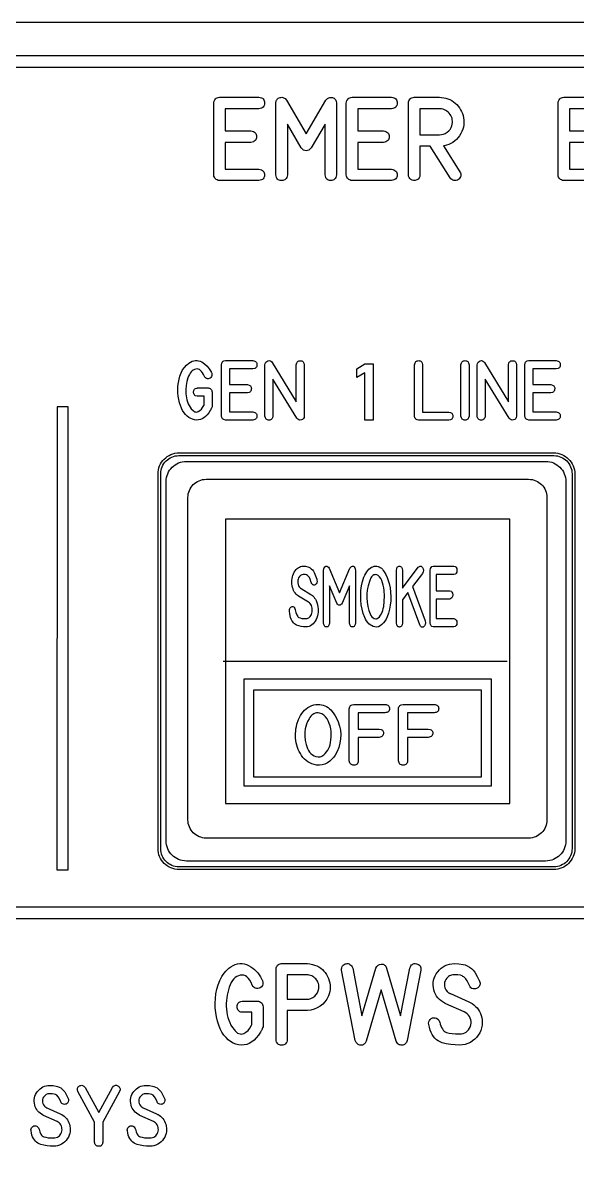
# Model space of a CAD drawing. Extents: x 214 to 359, y 82 to 686.
# Drawn here: x 250.9 to 282.1, y 324.1 to 387.8 of the extents above; entities that cross this region are included whole.
import ezdxf

# ---------------------------------------------------------------- set-up
doc = ezdxf.new("R2010")
doc.units = 0
for name, color, linetype in [('_BACKPANEL', 5, 'CONTINUOUS'), ('_ENGRAVING', 105, 'CONTINUOUS'), ('_LABELS', 30, 'CONTINUOUS'), ('_TOPLAYER', 1, 'CONTINUOUS')]:
    doc.layers.add(name, color=color, linetype=linetype)

msp = doc.modelspace()

# ---------------------------------------------------------------- linework, layer by layer
at = {"layer": '_BACKPANEL'}
for points in [[(214.375, 387.8), (214.375, 374.411), (214.375, 347.633), (214.375, 294.076), (214.375, 280.687), (214.375, 253.909), (359.375, 253.909), (359.375, 280.687), (359.375, 294.076), (359.375, 347.633), (359.375, 374.411), (359.375, 387.8)], [(259.678, 363.427), (280.773, 363.427), (280.878, 363.421), (280.981, 363.406), (281.079, 363.38), (281.174, 363.346), (281.264, 363.303), (281.348, 363.252), (281.427, 363.192), (281.5, 363.126), (281.566, 363.053), (281.625, 362.974), (281.677, 362.89), (281.72, 362.8), (281.754, 362.705), (281.78, 362.607), (281.795, 362.504), (281.8, 362.399), (281.8, 341.304), (281.795, 341.199), (281.78, 341.096), (281.754, 340.998), (281.72, 340.903), (281.677, 340.813), (281.625, 340.729), (281.566, 340.65), (281.5, 340.577), (281.427, 340.511), (281.348, 340.452), (281.264, 340.4), (281.174, 340.357), (281.079, 340.323), (280.981, 340.297), (280.878, 340.282), (280.773, 340.277), (259.678, 340.277), (259.572, 340.282), (259.47, 340.297), (259.371, 340.323), (259.277, 340.357), (259.187, 340.4), (259.102, 340.452), (259.023, 340.511), (258.951, 340.577), (258.884, 340.65), (258.825, 340.729), (258.774, 340.813), (258.731, 340.903), (258.696, 340.998), (258.671, 341.096), (258.656, 341.199), (258.65, 341.304), (258.65, 362.399), (258.656, 362.504), (258.671, 362.607), (258.696, 362.705), (258.731, 362.8), (258.774, 362.89), (258.825, 362.974), (258.884, 363.053), (258.951, 363.126), (259.023, 363.192), (259.102, 363.252), (259.187, 363.303), (259.277, 363.346), (259.371, 363.38), (259.47, 363.406), (259.572, 363.421)]]:
    msp.add_lwpolyline(points, close=True, dxfattribs=at)
at = {"layer": '_ENGRAVING'}
for points in [[(219.807, 385.288), (355.625, 385.288), (355.625, 385.924), (219.807, 385.924)], [(264.172, 382.957), (262.275, 382.957), (262.275, 381.706), (263.722, 381.706), (263.798, 381.69), (263.864, 381.667), (263.919, 381.637), (263.965, 381.6), (264, 381.556), (264.026, 381.504), (264.041, 381.445), (264.045, 381.379), (264.04, 381.313), (264.025, 381.255), (263.999, 381.203), (263.964, 381.159), (263.918, 381.123), (263.863, 381.093), (263.797, 381.071), (263.722, 381.056), (262.275, 381.056), (262.275, 379.552), (264.172, 379.552), (264.248, 379.536), (264.314, 379.514), (264.369, 379.484), (264.414, 379.447), (264.45, 379.403), (264.475, 379.352), (264.49, 379.294), (264.495, 379.229), (264.49, 379.164), (264.475, 379.106), (264.45, 379.055), (264.414, 379.012), (264.369, 378.975), (264.314, 378.946), (264.248, 378.924), (264.172, 378.909), (261.957, 378.909), (261.889, 378.922), (261.829, 378.943), (261.777, 378.972), (261.733, 379.008), (261.696, 379.053), (261.667, 379.105), (261.646, 379.166), (261.632, 379.234), (261.632, 383.276), (261.647, 383.347), (261.669, 383.409), (261.698, 383.462), (261.735, 383.507), (261.779, 383.542), (261.831, 383.569), (261.89, 383.587), (261.957, 383.596), (264.172, 383.596), (264.248, 383.585), (264.314, 383.566), (264.369, 383.539), (264.414, 383.503), (264.449, 383.459), (264.474, 383.406), (264.489, 383.344), (264.494, 383.274), (264.489, 383.205), (264.473, 383.143), (264.448, 383.091), (264.413, 383.047), (264.368, 383.012), (264.313, 382.985), (264.248, 382.967)], [(268.544, 379.229), (268.528, 379.154), (268.505, 379.089), (268.475, 379.034), (268.438, 378.989), (268.394, 378.954), (268.343, 378.929), (268.285, 378.915), (268.22, 378.91), (268.155, 378.915), (268.097, 378.93), (268.047, 378.955), (268.003, 378.99), (267.966, 379.035), (267.936, 379.09), (267.914, 379.155), (267.898, 379.229), (267.898, 382.088), (267.113, 380.744), (267.049, 380.678), (266.98, 380.629), (266.908, 380.599), (266.833, 380.586), (266.758, 380.594), (266.687, 380.622), (266.62, 380.673), (266.557, 380.744), (265.777, 382.081), (265.779, 379.229), (265.766, 379.155), (265.745, 379.09), (265.715, 379.035), (265.678, 378.991), (265.633, 378.956), (265.579, 378.932), (265.518, 378.917), (265.448, 378.912), (265.379, 378.917), (265.318, 378.932), (265.266, 378.957), (265.222, 378.992), (265.187, 379.037), (265.16, 379.091), (265.141, 379.155), (265.131, 379.229), (265.131, 383.271), (265.153, 383.389), (265.172, 383.439), (265.198, 383.481), (265.23, 383.517), (265.268, 383.547), (265.312, 383.569), (265.363, 383.586), (265.415, 383.595), (265.466, 383.596), (265.514, 383.589), (265.562, 383.575), (265.607, 383.553), (265.651, 383.523), (265.733, 383.44), (266.834, 381.548), (267.946, 383.44), (268.029, 383.523), (268.072, 383.553), (268.117, 383.575), (268.164, 383.589), (268.212, 383.595), (268.262, 383.594), (268.314, 383.584), (268.363, 383.568), (268.407, 383.545), (268.444, 383.516), (268.476, 383.48), (268.502, 383.437), (268.522, 383.388), (268.544, 383.271)], [(271.633, 382.957), (269.736, 382.957), (269.736, 381.706), (271.183, 381.706), (271.259, 381.69), (271.325, 381.667), (271.38, 381.637), (271.426, 381.6), (271.461, 381.556), (271.487, 381.504), (271.502, 381.445), (271.506, 381.379), (271.501, 381.313), (271.486, 381.255), (271.46, 381.203), (271.425, 381.159), (271.379, 381.123), (271.324, 381.093), (271.258, 381.071), (271.183, 381.056), (269.736, 381.056), (269.736, 379.552), (271.633, 379.552), (271.709, 379.536), (271.775, 379.514), (271.83, 379.484), (271.875, 379.447), (271.911, 379.403), (271.936, 379.352), (271.951, 379.294), (271.956, 379.229), (271.951, 379.164), (271.936, 379.106), (271.911, 379.055), (271.875, 379.012), (271.83, 378.975), (271.775, 378.946), (271.709, 378.924), (271.633, 378.909), (269.418, 378.909), (269.35, 378.922), (269.29, 378.943), (269.238, 378.972), (269.194, 379.008), (269.157, 379.053), (269.128, 379.105), (269.107, 379.166), (269.093, 379.234), (269.093, 383.276), (269.108, 383.347), (269.13, 383.409), (269.159, 383.462), (269.196, 383.507), (269.24, 383.542), (269.292, 383.569), (269.351, 383.587), (269.418, 383.596), (271.633, 383.596), (271.709, 383.585), (271.775, 383.566), (271.83, 383.539), (271.875, 383.503), (271.91, 383.459), (271.935, 383.406), (271.95, 383.344), (271.955, 383.274), (271.95, 383.205), (271.935, 383.143), (271.909, 383.091), (271.874, 383.047), (271.829, 383.012), (271.774, 382.985), (271.709, 382.967)], [(275.483, 379.405), (275.514, 379.342), (275.533, 379.281), (275.54, 379.223), (275.536, 379.167), (275.519, 379.114), (275.492, 379.064), (275.452, 379.016), (275.401, 378.971), (275.344, 378.938), (275.282, 378.918), (275.217, 378.912), (275.148, 378.918), (275.081, 378.936), (275.024, 378.966), (274.976, 379.007), (274.938, 379.06), (273.81, 380.843), (273.238, 380.843), (273.238, 379.231), (273.227, 379.139), (273.193, 379.06), (273.136, 378.995), (273.057, 378.944), (272.968, 378.913), (272.882, 378.908), (272.799, 378.93), (272.718, 378.977), (272.663, 379.028), (272.624, 379.088), (272.6, 379.156), (272.592, 379.231), (272.592, 383.276), (272.598, 383.339), (272.616, 383.399), (272.645, 383.453), (272.685, 383.502), (272.734, 383.543), (272.788, 383.572), (272.848, 383.59), (272.913, 383.596), (274.334, 383.596), (274.46, 383.591), (274.582, 383.576), (274.7, 383.55), (274.813, 383.514), (274.922, 383.469), (275.027, 383.412), (275.128, 383.346), (275.224, 383.27), (275.314, 383.186), (275.395, 383.096), (275.467, 383.001), (275.53, 382.9), (275.585, 382.794), (275.63, 382.682), (275.666, 382.565), (275.694, 382.442), (275.711, 382.309), (275.715, 382.178), (275.707, 382.049), (275.685, 381.922), (275.65, 381.797), (275.602, 381.675), (275.54, 381.555), (275.466, 381.437), (275.382, 381.325), (275.291, 381.226), (275.193, 381.137), (275.089, 381.06), (274.978, 380.995), (274.861, 380.941), (274.737, 380.899), (274.606, 380.868), (274.563, 380.861)], [(274.334, 381.486), (274.449, 381.495), (274.559, 381.521), (274.664, 381.566), (274.766, 381.628), (274.856, 381.704), (274.931, 381.791), (274.99, 381.889), (275.032, 381.998), (275.054, 382.086), (275.066, 382.17), (275.069, 382.253), (275.061, 382.334), (275.044, 382.413), (275.017, 382.489), (274.98, 382.564), (274.934, 382.636), (274.88, 382.703), (274.821, 382.762), (274.757, 382.814), (274.689, 382.857), (274.615, 382.892), (274.537, 382.92), (274.454, 382.939), (274.366, 382.951), (273.238, 382.951), (273.238, 381.486)], [(260.707, 366.774), (260.693, 366.776), (260.607, 366.799), (260.573, 366.819), (260.546, 366.845), (260.524, 366.876), (260.509, 366.913), (260.497, 367.003), (260.509, 367.093), (260.524, 367.13), (260.546, 367.161), (260.573, 367.187), (260.607, 367.207), (260.693, 367.23), (260.707, 367.233), (260.721, 367.233), (261.313, 367.233), (261.358, 367.229), (261.399, 367.216), (261.438, 367.195), (261.473, 367.165), (261.502, 367.13), (261.522, 367.091), (261.535, 367.048), (261.539, 367.003), (261.539, 366.174), (261.52, 366.132), (261.509, 366.105), (261.497, 366.081), (261.485, 366.056), (261.472, 366.032), (261.461, 366.007), (261.448, 365.983), (261.433, 365.958), (261.353, 365.832), (261.268, 365.723), (261.179, 365.631), (261.085, 365.557), (260.986, 365.499), (260.882, 365.459), (260.774, 365.437), (260.66, 365.431), (260.547, 365.442), (260.439, 365.469), (260.335, 365.512), (260.236, 365.57), (260.141, 365.645), (260.051, 365.735), (259.965, 365.841), (259.884, 365.963), (259.815, 366.094), (259.755, 366.241), (259.704, 366.404), (259.663, 366.582), (259.633, 366.769), (259.616, 366.958), (259.612, 367.149), (259.62, 367.342), (259.642, 367.534), (259.679, 367.721), (259.73, 367.903), (259.797, 368.081), (259.88, 368.247), (259.982, 368.395), (260.102, 368.525), (260.24, 368.637), (260.332, 368.694), (260.424, 368.737), (260.514, 368.765), (260.604, 368.78), (260.694, 368.78), (260.783, 368.767), (260.871, 368.739), (260.959, 368.697), (261.122, 368.59), (261.264, 368.462), (261.384, 368.315), (261.481, 368.149), (261.494, 368.122), (261.504, 368.1), (261.517, 368.075), (261.535, 368.001), (261.534, 367.934), (261.514, 367.874), (261.475, 367.822), (261.427, 367.782), (261.378, 367.758), (261.326, 367.748), (261.273, 367.752), (261.222, 367.769), (261.176, 367.797), (261.137, 367.835), (261.105, 367.884), (261.056, 367.994), (261.004, 368.087), (260.949, 368.164), (260.89, 368.224), (260.828, 368.268), (260.762, 368.294), (260.693, 368.304), (260.621, 368.297), (260.55, 368.276), (260.483, 368.244), (260.42, 368.2), (260.362, 368.144), (260.309, 368.076), (260.261, 367.997), (260.217, 367.906), (260.178, 367.804), (260.117, 367.591), (260.077, 367.37), (260.06, 367.141), (260.064, 366.904), (260.075, 366.785), (260.095, 366.671), (260.122, 366.56), (260.156, 366.453), (260.199, 366.35), (260.249, 366.251), (260.306, 366.156), (260.372, 366.065), (260.468, 365.961), (260.516, 365.925), (260.564, 365.899), (260.613, 365.885), (260.662, 365.881), (260.711, 365.887), (260.76, 365.904), (260.853, 365.959), (260.936, 366.033), (261.009, 366.127), (261.071, 366.239), (261.089, 366.275), (261.089, 366.774)], [(263.842, 368.317), (262.512, 368.317), (262.512, 367.423), (263.526, 367.423), (263.625, 367.395), (263.664, 367.374), (263.696, 367.347), (263.721, 367.316), (263.739, 367.279), (263.749, 367.237), (263.753, 367.19), (263.749, 367.143), (263.738, 367.101), (263.72, 367.064), (263.695, 367.033), (263.664, 367.006), (263.625, 366.985), (263.526, 366.959), (262.512, 366.959), (262.512, 365.885), (263.842, 365.885), (263.941, 365.857), (263.979, 365.836), (264.011, 365.81), (264.036, 365.779), (264.054, 365.742), (264.064, 365.701), (264.068, 365.654), (264.064, 365.608), (264.054, 365.566), (264.036, 365.53), (264.011, 365.499), (263.979, 365.473), (263.941, 365.452), (263.842, 365.425), (262.29, 365.425), (262.2, 365.45), (262.164, 365.47), (262.132, 365.496), (262.107, 365.528), (262.086, 365.566), (262.062, 365.657), (262.062, 368.544), (262.087, 368.639), (262.108, 368.678), (262.134, 368.709), (262.165, 368.735), (262.201, 368.754), (262.29, 368.773), (263.842, 368.773), (263.94, 368.752), (263.979, 368.732), (264.011, 368.707), (264.036, 368.675), (264.053, 368.637), (264.064, 368.593), (264.067, 368.543), (264.063, 368.494), (264.052, 368.45), (264.035, 368.412), (264.01, 368.381), (263.978, 368.356), (263.94, 368.337)], [(266.728, 365.651), (266.718, 365.573), (266.687, 365.511), (266.636, 365.464), (266.565, 365.433), (266.488, 365.421), (266.42, 365.434), (266.362, 365.47), (266.312, 365.53), (264.966, 367.732), (264.966, 365.651), (264.938, 365.551), (264.917, 365.512), (264.891, 365.479), (264.86, 365.454), (264.825, 365.436), (264.784, 365.426), (264.739, 365.422), (264.693, 365.426), (264.653, 365.436), (264.617, 365.454), (264.587, 365.479), (264.561, 365.512), (264.54, 365.551), (264.513, 365.651), (264.513, 368.538), (264.533, 368.615), (264.568, 368.679), (264.618, 368.727), (264.684, 368.762), (264.754, 368.776), (264.819, 368.763), (264.877, 368.725), (264.929, 368.66), (266.276, 366.455), (266.276, 368.538), (266.302, 368.64), (266.323, 368.68), (266.349, 368.712), (266.381, 368.738), (266.418, 368.755), (266.461, 368.766), (266.509, 368.769), (266.557, 368.765), (266.599, 368.754), (266.635, 368.735), (266.665, 368.71), (266.689, 368.677), (266.708, 368.638), (266.728, 368.538)], [(270.611, 365.43), (270.141, 365.43), (270.141, 368.087), (269.691, 367.832), (269.691, 368.32), (270.141, 368.599), (270.611, 368.599)], [(273.162, 365.424), (273.074, 365.443), (273.038, 365.462), (273.007, 365.487), (272.981, 365.519), (272.96, 365.556), (272.934, 365.651), (272.934, 368.541), (272.962, 368.644), (272.983, 368.684), (273.01, 368.716), (273.042, 368.742), (273.079, 368.759), (273.121, 368.77), (273.169, 368.772), (273.216, 368.768), (273.257, 368.756), (273.293, 368.738), (273.323, 368.712), (273.348, 368.68), (273.366, 368.641), (273.387, 368.541), (273.387, 365.88), (274.867, 365.881), (274.966, 365.857), (275.005, 365.836), (275.037, 365.81), (275.061, 365.778), (275.079, 365.74), (275.089, 365.696), (275.092, 365.647), (275.088, 365.598), (275.077, 365.555), (275.059, 365.518), (275.034, 365.487), (275.002, 365.462), (274.963, 365.443), (274.865, 365.424)], [(276.003, 365.651), (275.976, 365.55), (275.955, 365.511), (275.929, 365.478), (275.898, 365.453), (275.862, 365.435), (275.821, 365.425), (275.775, 365.421), (275.729, 365.425), (275.688, 365.436), (275.652, 365.454), (275.622, 365.479), (275.596, 365.511), (275.575, 365.551), (275.548, 365.651), (275.548, 368.541), (275.575, 368.642), (275.596, 368.682), (275.622, 368.714), (275.652, 368.739), (275.688, 368.757), (275.729, 368.768), (275.775, 368.772), (275.821, 368.769), (275.862, 368.758), (275.898, 368.74), (275.929, 368.715), (275.955, 368.682), (275.976, 368.642), (276.003, 368.541)], [(278.673, 365.651), (278.663, 365.573), (278.632, 365.511), (278.581, 365.464), (278.51, 365.433), (278.433, 365.421), (278.366, 365.434), (278.307, 365.47), (278.258, 365.53), (276.911, 367.732), (276.911, 365.651), (276.883, 365.551), (276.862, 365.512), (276.836, 365.479), (276.806, 365.454), (276.77, 365.436), (276.729, 365.426), (276.684, 365.422), (276.639, 365.426), (276.598, 365.436), (276.562, 365.454), (276.532, 365.479), (276.506, 365.512), (276.485, 365.551), (276.459, 365.651), (276.459, 368.538), (276.478, 368.615), (276.513, 368.679), (276.564, 368.727), (276.629, 368.762), (276.7, 368.776), (276.764, 368.763), (276.822, 368.725), (276.874, 368.66), (278.221, 366.455), (278.221, 368.538), (278.247, 368.64), (278.268, 368.68), (278.294, 368.712), (278.326, 368.738), (278.363, 368.755), (278.406, 368.766), (278.454, 368.769), (278.502, 368.765), (278.544, 368.754), (278.58, 368.735), (278.61, 368.71), (278.635, 368.677), (278.653, 368.638), (278.673, 368.538)], [(280.913, 368.317), (279.584, 368.317), (279.584, 367.423), (280.597, 367.423), (280.697, 367.395), (280.736, 367.374), (280.768, 367.347), (280.792, 367.316), (280.81, 367.279), (280.821, 367.237), (280.824, 367.19), (280.82, 367.143), (280.809, 367.101), (280.792, 367.064), (280.767, 367.033), (280.735, 367.006), (280.696, 366.985), (280.597, 366.959), (279.584, 366.959), (279.584, 365.885), (280.913, 365.885), (281.012, 365.857), (281.051, 365.836), (281.082, 365.81), (281.107, 365.779), (281.125, 365.742), (281.135, 365.701), (281.139, 365.654), (281.135, 365.608), (281.125, 365.566), (281.107, 365.53), (281.082, 365.499), (281.051, 365.473), (281.012, 365.452), (280.913, 365.425), (279.361, 365.425), (279.271, 365.45), (279.235, 365.47), (279.204, 365.496), (279.178, 365.528), (279.158, 365.566), (279.133, 365.657), (279.133, 368.544), (279.159, 368.639), (279.179, 368.678), (279.205, 368.709), (279.236, 368.735), (279.273, 368.754), (279.361, 368.773), (280.913, 368.773), (281.012, 368.752), (281.051, 368.732), (281.082, 368.707), (281.107, 368.675), (281.124, 368.637), (281.135, 368.593), (281.138, 368.543), (281.134, 368.494), (281.124, 368.45), (281.106, 368.412), (281.081, 368.381), (281.05, 368.356), (281.011, 368.337)], [(252.814, 366.164), (252.804, 340.102), (253.44, 340.101), (253.45, 366.164)], [(259.688, 363.58), (280.763, 363.58), (280.885, 363.574), (281.004, 363.556), (281.118, 363.526), (281.227, 363.487), (281.331, 363.437), (281.43, 363.377), (281.521, 363.309), (281.606, 363.232), (281.682, 363.147), (281.751, 363.056), (281.81, 362.958), (281.86, 362.854), (281.9, 362.744), (281.93, 362.63), (281.948, 362.511), (281.954, 362.389), (281.954, 341.314), (281.948, 341.192), (281.93, 341.073), (281.9, 340.959), (281.86, 340.85), (281.81, 340.745), (281.751, 340.647), (281.682, 340.556), (281.606, 340.471), (281.521, 340.394), (281.43, 340.326), (281.331, 340.267), (281.227, 340.217), (281.118, 340.177), (281.004, 340.147), (280.885, 340.129), (280.763, 340.123), (259.688, 340.123), (259.566, 340.129), (259.447, 340.147), (259.333, 340.177), (259.223, 340.217), (259.119, 340.267), (259.021, 340.326), (258.929, 340.394), (258.845, 340.471), (258.768, 340.556), (258.7, 340.647), (258.64, 340.745), (258.59, 340.85), (258.55, 340.959), (258.521, 341.073), (258.503, 341.192), (258.497, 341.314), (258.497, 362.389), (258.503, 362.511), (258.521, 362.63), (258.55, 362.744), (258.59, 362.854), (258.64, 362.958), (258.7, 363.056), (258.768, 363.147), (258.845, 363.232), (258.929, 363.309), (259.021, 363.377), (259.119, 363.437), (259.223, 363.487), (259.333, 363.526), (259.447, 363.556), (259.566, 363.574)], [(260.096, 363.102), (280.312, 363.102), (280.429, 363.096), (280.542, 363.078), (280.652, 363.05), (280.757, 363.012), (280.857, 362.964), (280.951, 362.907), (281.039, 362.841), (281.12, 362.768), (281.193, 362.687), (281.259, 362.599), (281.316, 362.505), (281.364, 362.405), (281.402, 362.3), (281.431, 362.19), (281.448, 362.077), (281.454, 361.96), (281.454, 341.744), (281.448, 341.626), (281.431, 341.513), (281.402, 341.403), (281.364, 341.298), (281.316, 341.198), (281.259, 341.104), (281.193, 341.016), (281.12, 340.935), (281.039, 340.862), (280.951, 340.796), (280.857, 340.739), (280.757, 340.691), (280.652, 340.653), (280.542, 340.625), (280.429, 340.607), (280.312, 340.602), (260.096, 340.602), (259.979, 340.607), (259.865, 340.625), (259.755, 340.653), (259.65, 340.691), (259.55, 340.739), (259.456, 340.796), (259.368, 340.862), (259.287, 340.935), (259.214, 341.016), (259.148, 341.104), (259.091, 341.198), (259.043, 341.298), (259.005, 341.403), (258.977, 341.513), (258.959, 341.626), (258.954, 341.744), (258.954, 361.96), (258.959, 362.077), (258.977, 362.19), (259.005, 362.3), (259.043, 362.405), (259.091, 362.505), (259.148, 362.599), (259.214, 362.687), (259.287, 362.768), (259.368, 362.841), (259.456, 362.907), (259.55, 362.964), (259.65, 363.012), (259.755, 363.05), (259.865, 363.078), (259.979, 363.096)], [(219.719, 337.366), (355.536, 337.366), (355.536, 338.002), (219.719, 338.002)], [(263.245, 332.088), (263.225, 332.09), (263.161, 332.103), (263.105, 332.123), (263.058, 332.15), (263.019, 332.185), (262.989, 332.228), (262.968, 332.278), (262.955, 332.337), (262.951, 332.402), (262.955, 332.468), (262.968, 332.526), (262.989, 332.576), (263.019, 332.619), (263.058, 332.654), (263.105, 332.682), (263.161, 332.702), (263.225, 332.714), (263.245, 332.718), (263.265, 332.718), (264.093, 332.718), (264.155, 332.713), (264.213, 332.695), (264.267, 332.666), (264.316, 332.625), (264.356, 332.577), (264.386, 332.523), (264.403, 332.465), (264.409, 332.402), (264.409, 331.265), (264.382, 331.207), (264.366, 331.171), (264.35, 331.137), (264.333, 331.104), (264.315, 331.07), (264.299, 331.036), (264.281, 331.003), (264.261, 330.969), (264.149, 330.796), (264.03, 330.646), (263.905, 330.52), (263.773, 330.418), (263.635, 330.34), (263.49, 330.285), (263.338, 330.253), (263.18, 330.246), (263.022, 330.261), (262.87, 330.298), (262.724, 330.356), (262.585, 330.437), (262.453, 330.539), (262.327, 330.663), (262.207, 330.808), (262.094, 330.976), (261.997, 331.156), (261.913, 331.357), (261.842, 331.58), (261.785, 331.825), (261.743, 332.081), (261.719, 332.341), (261.713, 332.603), (261.724, 332.868), (261.755, 333.131), (261.806, 333.387), (261.879, 333.638), (261.972, 333.881), (262.027, 333.998), (262.089, 334.109), (262.157, 334.214), (262.231, 334.313), (262.312, 334.405), (262.399, 334.491), (262.492, 334.571), (262.592, 334.645), (262.721, 334.723), (262.848, 334.781), (262.975, 334.82), (263.101, 334.84), (263.226, 334.841), (263.351, 334.822), (263.474, 334.784), (263.597, 334.727), (263.715, 334.656), (263.826, 334.579), (263.929, 334.495), (264.024, 334.405), (264.112, 334.307), (264.192, 334.203), (264.264, 334.092), (264.328, 333.974), (264.346, 333.938), (264.359, 333.907), (264.377, 333.873), (264.402, 333.772), (264.401, 333.68), (264.373, 333.598), (264.319, 333.526), (264.253, 333.472), (264.183, 333.438), (264.111, 333.424), (264.037, 333.431), (263.965, 333.454), (263.901, 333.492), (263.847, 333.544), (263.801, 333.611), (263.733, 333.762), (263.66, 333.89), (263.583, 333.996), (263.501, 334.078), (263.414, 334.138), (263.322, 334.174), (263.226, 334.188), (263.125, 334.178), (263.025, 334.15), (262.931, 334.105), (262.844, 334.044), (262.763, 333.968), (262.689, 333.875), (262.621, 333.766), (262.56, 333.642), (262.505, 333.501), (262.458, 333.356), (262.419, 333.209), (262.388, 333.058), (262.364, 332.905), (262.348, 332.75), (262.339, 332.591), (262.339, 332.43), (262.345, 332.267), (262.362, 332.104), (262.388, 331.947), (262.426, 331.795), (262.474, 331.648), (262.534, 331.507), (262.604, 331.371), (262.684, 331.24), (262.776, 331.115), (262.843, 331.036), (262.91, 330.972), (262.978, 330.923), (263.045, 330.888), (263.113, 330.868), (263.181, 330.863), (263.25, 330.872), (263.319, 330.895), (263.386, 330.929), (263.449, 330.97), (263.566, 331.072), (263.667, 331.2), (263.754, 331.355), (263.779, 331.404), (263.779, 332.088)], [(266.865, 334.831), (266.907, 334.831), (267.048, 334.815), (267.183, 334.788), (267.313, 334.75), (267.437, 334.701), (267.548, 334.642), (267.652, 334.575), (267.747, 334.498), (267.833, 334.413), (267.911, 334.32), (267.98, 334.217), (268.041, 334.106), (268.094, 333.986), (268.136, 333.862), (268.166, 333.738), (268.183, 333.616), (268.189, 333.494), (268.182, 333.373), (268.163, 333.253), (268.132, 333.133), (268.089, 333.014), (268, 332.837), (267.892, 332.681), (267.765, 332.544), (267.618, 332.428), (267.457, 332.334), (267.285, 332.263), (267.101, 332.215), (266.907, 332.191), (266.865, 332.189), (265.775, 332.189), (265.775, 330.554), (265.761, 330.48), (265.74, 330.416), (265.711, 330.361), (265.675, 330.317), (265.631, 330.282), (265.58, 330.258), (265.522, 330.243), (265.456, 330.238), (265.39, 330.243), (265.332, 330.258), (265.281, 330.282), (265.238, 330.317), (265.202, 330.361), (265.174, 330.416), (265.153, 330.48), (265.14, 330.554), (265.14, 334.517), (265.152, 334.583), (265.171, 334.641), (265.197, 334.692), (265.231, 334.735), (265.271, 334.77), (265.319, 334.798), (265.374, 334.818), (265.436, 334.831), (265.456, 334.831)], [(271.364, 334.575), (272.149, 331.893), (272.673, 334.575), (272.7, 334.646), (272.732, 334.704), (272.769, 334.752), (272.813, 334.788), (272.862, 334.814), (272.916, 334.828), (272.976, 334.831), (273.042, 334.822), (273.106, 334.804), (273.161, 334.778), (273.207, 334.744), (273.243, 334.703), (273.27, 334.653), (273.287, 334.595), (273.296, 334.53), (273.295, 334.457), (272.519, 330.496), (272.473, 330.386), (272.444, 330.343), (272.41, 330.307), (272.371, 330.278), (272.327, 330.257), (272.279, 330.244), (272.226, 330.238), (272.173, 330.24), (272.123, 330.249), (272.077, 330.266), (272.036, 330.29), (271.998, 330.322), (271.963, 330.362), (271.906, 330.464), (271.059, 333.358), (270.218, 330.464), (270.159, 330.359), (270.125, 330.319), (270.087, 330.287), (270.046, 330.262), (270.001, 330.246), (269.953, 330.238), (269.901, 330.238), (269.85, 330.245), (269.803, 330.26), (269.759, 330.282), (269.72, 330.31), (269.684, 330.346), (269.652, 330.389), (269.601, 330.496), (268.825, 334.457), (268.829, 334.532), (268.841, 334.6), (268.861, 334.659), (268.889, 334.709), (268.925, 334.751), (268.969, 334.784), (269.021, 334.809), (269.08, 334.826), (269.142, 334.832), (269.2, 334.828), (269.253, 334.813), (269.301, 334.787), (269.346, 334.75), (269.386, 334.703), (269.421, 334.645), (269.453, 334.575), (269.971, 331.889), (270.756, 334.575), (270.811, 334.673), (270.881, 334.744), (270.921, 334.769), (270.965, 334.787), (271.064, 334.804), (271.115, 334.802), (271.162, 334.792), (271.206, 334.775), (271.245, 334.75), (271.28, 334.718), (271.312, 334.678)], [(275.986, 332.683), (276.022, 332.667), (276.062, 332.647), (276.098, 332.626), (276.133, 332.605), (276.17, 332.584), (276.275, 332.507), (276.371, 332.424), (276.455, 332.334), (276.529, 332.236), (276.593, 332.132), (276.645, 332.02), (276.688, 331.902), (276.719, 331.776), (276.735, 331.675), (276.744, 331.572), (276.744, 331.467), (276.737, 331.362), (276.71, 331.212), (276.666, 331.068), (276.603, 330.93), (276.523, 330.798), (276.428, 330.675), (276.322, 330.568), (276.204, 330.475), (276.076, 330.397), (275.93, 330.33), (275.781, 330.283), (275.63, 330.254), (275.477, 330.245), (275.22, 330.253), (274.968, 330.278), (274.723, 330.32), (274.483, 330.378), (274.369, 330.418), (274.264, 330.473), (274.166, 330.541), (274.078, 330.623), (273.998, 330.72), (273.926, 330.83), (273.863, 330.954), (273.808, 331.092), (273.768, 331.245), (273.736, 331.402), (273.729, 331.48), (273.739, 331.554), (273.769, 331.623), (273.816, 331.687), (273.876, 331.739), (273.943, 331.772), (274.017, 331.786), (274.097, 331.781), (274.179, 331.754), (274.248, 331.708), (274.303, 331.644), (274.344, 331.561), (274.351, 331.541), (274.38, 331.425), (274.415, 331.322), (274.454, 331.231), (274.499, 331.152), (274.548, 331.086), (274.603, 331.032), (274.662, 330.99), (274.727, 330.96), (274.874, 330.919), (275.047, 330.892), (275.247, 330.877), (275.472, 330.875), (275.578, 330.881), (275.675, 330.901), (275.763, 330.933), (275.843, 330.978), (275.914, 331.036), (275.976, 331.107), (276.03, 331.191), (276.076, 331.288), (276.104, 331.38), (276.117, 331.475), (276.115, 331.572), (276.098, 331.67), (276.067, 331.765), (276.025, 331.852), (275.97, 331.93), (275.903, 332.001), (275.828, 332.055), (275.732, 332.106), (274.694, 332.561), (274.66, 332.579), (274.539, 332.65), (274.43, 332.728), (274.333, 332.813), (274.248, 332.905), (274.175, 333.004), (274.114, 333.111), (274.065, 333.224), (274.028, 333.344), (273.998, 333.486), (273.985, 333.624), (273.987, 333.758), (274.005, 333.889), (274.039, 334.016), (274.09, 334.139), (274.156, 334.259), (274.238, 334.375), (274.331, 334.482), (274.432, 334.574), (274.539, 334.653), (274.654, 334.717), (274.776, 334.767), (274.904, 334.803), (275.04, 334.824), (275.183, 334.831), (275.43, 334.824), (275.663, 334.781), (275.776, 334.752), (275.889, 334.708), (276.022, 334.635), (276.139, 334.551), (276.239, 334.454), (276.322, 334.344), (276.465, 334.104), (276.594, 333.844), (276.614, 333.786), (276.622, 333.732), (276.621, 333.681), (276.61, 333.633), (276.591, 333.586), (276.564, 333.537), (276.535, 333.501), (276.488, 333.461), (276.429, 333.427), (276.366, 333.407), (276.301, 333.402), (276.233, 333.411), (276.167, 333.434), (276.11, 333.472), (276.061, 333.524), (276.019, 333.591), (275.895, 333.857), (275.859, 333.922), (275.816, 333.981), (275.766, 334.034), (275.71, 334.082), (275.661, 334.113), (275.615, 334.135), (275.513, 334.172), (275.367, 334.196), (275.161, 334.203), (275.088, 334.198), (275.019, 334.185), (274.955, 334.164), (274.895, 334.136), (274.84, 334.099), (274.789, 334.055), (274.743, 334.003), (274.701, 333.943), (274.655, 333.859), (274.627, 333.77), (274.615, 333.676), (274.62, 333.577), (274.646, 333.46), (274.694, 333.357), (274.763, 333.267), (274.853, 333.192), (274.873, 333.177), (274.898, 333.163), (274.923, 333.151), (274.95, 333.14)], [(266.865, 334.199), (265.775, 334.199), (265.775, 332.824), (266.865, 332.824), (266.989, 332.835), (267.105, 332.866), (267.215, 332.92), (267.317, 332.994), (267.404, 333.085), (267.472, 333.186), (267.519, 333.298), (267.546, 333.42), (267.553, 333.497), (267.551, 333.57), (267.542, 333.642), (267.525, 333.711), (267.5, 333.778), (267.468, 333.842), (267.428, 333.905), (267.38, 333.964), (267.327, 334.019), (267.271, 334.067), (267.211, 334.107), (267.148, 334.14), (267.082, 334.166), (267.013, 334.184), (266.94, 334.195)], [(252.998, 326.369), (253.025, 326.357), (253.054, 326.342), (253.081, 326.327), (253.106, 326.311), (253.133, 326.295), (253.211, 326.238), (253.28, 326.176), (253.342, 326.108), (253.397, 326.036), (253.443, 325.958), (253.482, 325.874), (253.513, 325.786), (253.536, 325.692), (253.554, 325.539), (253.549, 325.382), (253.529, 325.27), (253.497, 325.163), (253.451, 325.059), (253.392, 324.961), (253.323, 324.869), (253.245, 324.789), (253.159, 324.72), (253.064, 324.661), (252.957, 324.612), (252.848, 324.576), (252.738, 324.555), (252.625, 324.547), (252.437, 324.554), (252.253, 324.572), (252.073, 324.604), (251.897, 324.647), (251.813, 324.677), (251.736, 324.718), (251.665, 324.769), (251.6, 324.83), (251.541, 324.902), (251.489, 324.985), (251.442, 325.078), (251.402, 325.181), (251.373, 325.295), (251.35, 325.412), (251.344, 325.471), (251.352, 325.526), (251.373, 325.577), (251.408, 325.625), (251.452, 325.664), (251.501, 325.689), (251.555, 325.699), (251.614, 325.695), (251.674, 325.675), (251.724, 325.641), (251.765, 325.593), (251.795, 325.531), (251.8, 325.516), (251.847, 325.353), (251.908, 325.226), (251.945, 325.176), (251.985, 325.136), (252.028, 325.104), (252.075, 325.082), (252.183, 325.052), (252.31, 325.031), (252.456, 325.02), (252.622, 325.018), (252.699, 325.023), (252.77, 325.038), (252.835, 325.062), (252.894, 325.095), (252.946, 325.139), (252.991, 325.192), (253.031, 325.254), (253.064, 325.327), (253.085, 325.396), (253.095, 325.467), (253.093, 325.539), (253.081, 325.612), (253.058, 325.683), (253.027, 325.748), (252.987, 325.807), (252.938, 325.86), (252.882, 325.9), (252.813, 325.938), (252.052, 326.279), (252.027, 326.292), (251.938, 326.345), (251.858, 326.403), (251.787, 326.467), (251.724, 326.535), (251.671, 326.609), (251.626, 326.689), (251.59, 326.773), (251.563, 326.863), (251.542, 326.969), (251.532, 327.072), (251.533, 327.173), (251.547, 327.27), (251.572, 327.365), (251.609, 327.457), (251.657, 327.547), (251.717, 327.633), (251.786, 327.713), (251.859, 327.783), (251.938, 327.841), (252.022, 327.889), (252.111, 327.926), (252.206, 327.953), (252.305, 327.969), (252.41, 327.974), (252.591, 327.969), (252.762, 327.937), (252.844, 327.915), (252.928, 327.882), (253.025, 327.828), (253.111, 327.765), (253.184, 327.692), (253.245, 327.611), (253.35, 327.431), (253.444, 327.237), (253.459, 327.194), (253.464, 327.115), (253.442, 327.044), (253.401, 326.981), (253.367, 326.951), (253.323, 326.925), (253.277, 326.91), (253.229, 326.907), (253.179, 326.914), (253.131, 326.931), (253.089, 326.959), (253.053, 326.998), (253.023, 327.048), (252.932, 327.246), (252.874, 327.339), (252.796, 327.415), (252.726, 327.454), (252.652, 327.482), (252.545, 327.5), (252.393, 327.505), (252.29, 327.492), (252.199, 327.455), (252.121, 327.395), (252.056, 327.311), (252.023, 327.248), (252.002, 327.181), (251.994, 327.111), (251.997, 327.038), (252.017, 326.95), (252.052, 326.873), (252.102, 326.806), (252.168, 326.749), (252.183, 326.739), (252.201, 326.728), (252.219, 326.719), (252.239, 326.711)], [(255.931, 327.852), (255.998, 327.932), (256.035, 327.957), (256.072, 327.974), (256.112, 327.981), (256.153, 327.978), (256.196, 327.967), (256.241, 327.946), (256.282, 327.919), (256.315, 327.888), (256.339, 327.853), (256.355, 327.815), (256.362, 327.773), (256.361, 327.728), (256.334, 327.626), (255.388, 325.905), (255.388, 324.784), (255.382, 324.728), (255.369, 324.68), (255.349, 324.639), (255.324, 324.605), (255.292, 324.579), (255.254, 324.561), (255.21, 324.55), (255.159, 324.546), (255.109, 324.55), (255.064, 324.561), (255.026, 324.579), (254.995, 324.605), (254.969, 324.639), (254.95, 324.68), (254.937, 324.728), (254.93, 324.784), (254.93, 325.905), (253.986, 327.626), (253.959, 327.727), (253.958, 327.772), (253.965, 327.813), (253.98, 327.851), (254.004, 327.886), (254.035, 327.916), (254.075, 327.943), (254.118, 327.964), (254.161, 327.976), (254.202, 327.978), (254.241, 327.971), (254.28, 327.955), (254.318, 327.93), (254.389, 327.852), (255.16, 326.448)], [(258.42, 326.369), (258.446, 326.357), (258.475, 326.342), (258.502, 326.327), (258.527, 326.311), (258.554, 326.295), (258.632, 326.238), (258.702, 326.176), (258.764, 326.108), (258.818, 326.036), (258.864, 325.958), (258.903, 325.874), (258.934, 325.786), (258.957, 325.692), (258.975, 325.539), (258.97, 325.382), (258.951, 325.27), (258.918, 325.163), (258.872, 325.059), (258.813, 324.961), (258.744, 324.869), (258.666, 324.789), (258.58, 324.72), (258.485, 324.661), (258.378, 324.612), (258.27, 324.576), (258.159, 324.555), (258.046, 324.547), (257.858, 324.554), (257.674, 324.572), (257.494, 324.604), (257.318, 324.647), (257.235, 324.677), (257.157, 324.718), (257.086, 324.769), (257.021, 324.83), (256.962, 324.902), (256.91, 324.985), (256.864, 325.078), (256.823, 325.181), (256.794, 325.295), (256.771, 325.412), (256.765, 325.471), (256.773, 325.526), (256.794, 325.577), (256.829, 325.625), (256.873, 325.664), (256.922, 325.689), (256.976, 325.699), (257.035, 325.695), (257.095, 325.675), (257.146, 325.641), (257.186, 325.593), (257.216, 325.531), (257.221, 325.516), (257.268, 325.353), (257.33, 325.226), (257.366, 325.176), (257.406, 325.136), (257.449, 325.104), (257.497, 325.082), (257.604, 325.052), (257.731, 325.031), (257.878, 325.02), (258.043, 325.018), (258.121, 325.023), (258.192, 325.038), (258.256, 325.062), (258.315, 325.095), (258.367, 325.139), (258.413, 325.192), (258.452, 325.254), (258.485, 325.327), (258.506, 325.396), (258.516, 325.467), (258.514, 325.539), (258.502, 325.612), (258.479, 325.683), (258.448, 325.748), (258.408, 325.807), (258.359, 325.86), (258.304, 325.9), (258.234, 325.938), (257.473, 326.279), (257.448, 326.292), (257.359, 326.345), (257.279, 326.403), (257.208, 326.467), (257.146, 326.535), (257.092, 326.609), (257.047, 326.689), (257.012, 326.773), (256.985, 326.863), (256.963, 326.969), (256.953, 327.072), (256.955, 327.173), (256.968, 327.27), (256.993, 327.365), (257.03, 327.457), (257.078, 327.547), (257.138, 327.633), (257.207, 327.713), (257.28, 327.783), (257.359, 327.841), (257.443, 327.889), (257.533, 327.926), (257.627, 327.953), (257.726, 327.969), (257.831, 327.974), (258.012, 327.969), (258.183, 327.937), (258.265, 327.915), (258.349, 327.882), (258.446, 327.828), (258.532, 327.765), (258.605, 327.692), (258.666, 327.611), (258.771, 327.431), (258.865, 327.237), (258.88, 327.194), (258.885, 327.115), (258.863, 327.044), (258.822, 326.981), (258.788, 326.951), (258.744, 326.925), (258.698, 326.91), (258.65, 326.907), (258.6, 326.914), (258.552, 326.931), (258.51, 326.959), (258.474, 326.998), (258.444, 327.048), (258.353, 327.246), (258.295, 327.339), (258.217, 327.415), (258.147, 327.454), (258.073, 327.482), (257.966, 327.5), (257.815, 327.505), (257.711, 327.492), (257.62, 327.455), (257.542, 327.395), (257.478, 327.311), (257.444, 327.248), (257.423, 327.181), (257.415, 327.111), (257.418, 327.038), (257.438, 326.95), (257.473, 326.873), (257.523, 326.806), (257.589, 326.749), (257.604, 326.739), (257.622, 326.728), (257.64, 326.719), (257.66, 326.711)]]:
    msp.add_lwpolyline(points, close=True, dxfattribs=at)
for points in [[(283.551, 378.909), (281.335, 378.909), (281.267, 378.922), (281.208, 378.943), (281.155, 378.972), (281.111, 379.008), (281.074, 379.053), (281.045, 379.105), (281.024, 379.166), (281.01, 379.234), (281.01, 383.276), (281.025, 383.347), (281.047, 383.409), (281.076, 383.462), (281.113, 383.507), (281.157, 383.542), (281.209, 383.569), (281.268, 383.587), (281.335, 383.596), (283.551, 383.596)], [(283.551, 382.957), (281.653, 382.957), (281.653, 381.706), (283.1, 381.706)], [(283.1, 381.056), (281.653, 381.056), (281.653, 379.552), (283.551, 379.552)]]:
    msp.add_lwpolyline(points, dxfattribs=at)
at = {"layer": '_LABELS'}
for points in [[(278.295, 343.851), (278.295, 359.853), (262.295, 359.853), (262.295, 343.851)], [(267.105, 355.601), (267.125, 355.589), (267.146, 355.574), (267.166, 355.559), (267.184, 355.543), (267.204, 355.527), (267.261, 355.47), (267.312, 355.408), (267.358, 355.341), (267.398, 355.268), (267.46, 355.107), (267.5, 354.926), (267.513, 354.773), (267.51, 354.617), (267.495, 354.505), (267.471, 354.398), (267.438, 354.295), (267.394, 354.196), (267.343, 354.105), (267.286, 354.025), (267.223, 353.956), (267.154, 353.898), (267.075, 353.848), (266.995, 353.813), (266.914, 353.791), (266.831, 353.784), (266.693, 353.79), (266.557, 353.809), (266.425, 353.84), (266.296, 353.884), (266.235, 353.914), (266.178, 353.954), (266.126, 354.005), (266.078, 354.066), (266.035, 354.138), (265.996, 354.22), (265.962, 354.313), (265.933, 354.416), (265.911, 354.53), (265.894, 354.647), (265.89, 354.705), (265.896, 354.76), (265.911, 354.811), (265.937, 354.859), (265.969, 354.898), (266.005, 354.922), (266.045, 354.933), (266.088, 354.929), (266.133, 354.909), (266.169, 354.875), (266.199, 354.827), (266.221, 354.765), (266.225, 354.75), (266.259, 354.587), (266.304, 354.461), (266.36, 354.371), (266.392, 354.339), (266.427, 354.317), (266.506, 354.287), (266.6, 354.266), (266.707, 354.255), (266.829, 354.254), (266.886, 354.259), (266.938, 354.273), (266.985, 354.297), (267.028, 354.331), (267.067, 354.374), (267.1, 354.427), (267.129, 354.489), (267.154, 354.561), (267.169, 354.631), (267.176, 354.701), (267.175, 354.773), (267.166, 354.846), (267.149, 354.917), (267.126, 354.982), (267.097, 355.04), (267.061, 355.093), (267.02, 355.133), (266.969, 355.171), (266.41, 355.511), (266.392, 355.524), (266.326, 355.577), (266.267, 355.635), (266.215, 355.698), (266.169, 355.767), (266.13, 355.841), (266.097, 355.92), (266.071, 356.004), (266.051, 356.094), (266.035, 356.2), (266.028, 356.302), (266.029, 356.403), (266.039, 356.5), (266.057, 356.595), (266.084, 356.686), (266.12, 356.776), (266.164, 356.862), (266.214, 356.942), (266.268, 357.011), (266.326, 357.069), (266.388, 357.117), (266.454, 357.154), (266.523, 357.181), (266.596, 357.197), (266.673, 357.202), (266.806, 357.197), (266.931, 357.164), (266.992, 357.143), (267.053, 357.11), (267.125, 357.056), (267.188, 356.993), (267.241, 356.921), (267.286, 356.839), (267.363, 356.66), (267.432, 356.467), (267.443, 356.423), (267.447, 356.345), (267.431, 356.274), (267.401, 356.211), (267.376, 356.181), (267.344, 356.155), (267.31, 356.141), (267.275, 356.137), (267.238, 356.144), (267.203, 356.161), (267.172, 356.189), (267.145, 356.228), (267.123, 356.278), (267.056, 356.476), (267.014, 356.568), (266.957, 356.644), (266.905, 356.683), (266.85, 356.711), (266.772, 356.729), (266.661, 356.734), (266.585, 356.721), (266.518, 356.684), (266.461, 356.624), (266.413, 356.54), (266.389, 356.477), (266.373, 356.411), (266.367, 356.341), (266.37, 356.268), (266.384, 356.18), (266.41, 356.103), (266.447, 356.037), (266.495, 355.98), (266.506, 355.969), (266.52, 355.959), (266.533, 355.95), (266.547, 355.942)], [(269.613, 354.013), (269.593, 353.911), (269.557, 353.838), (269.534, 353.812), (269.507, 353.794), (269.477, 353.783), (269.442, 353.78), (269.408, 353.784), (269.378, 353.795), (269.351, 353.813), (269.328, 353.839), (269.293, 353.911), (269.273, 354.013), (269.273, 356.101), (268.859, 355.12), (268.824, 355.071), (268.788, 355.036), (268.75, 355.013), (268.711, 355.004), (268.671, 355.01), (268.633, 355.031), (268.598, 355.067), (268.565, 355.12), (268.153, 356.096), (268.155, 354.013), (268.136, 353.912), (268.101, 353.839), (268.077, 353.814), (268.049, 353.796), (268.017, 353.785), (267.98, 353.782), (267.944, 353.785), (267.911, 353.796), (267.884, 353.815), (267.861, 353.84), (267.828, 353.912), (267.813, 354.013), (267.813, 356.965), (267.824, 357.051), (267.848, 357.118), (267.885, 357.166), (267.935, 357.195), (267.989, 357.202), (268.04, 357.187), (268.087, 357.149), (268.13, 357.088), (268.711, 355.706), (269.298, 357.088), (269.341, 357.149), (269.388, 357.187), (269.438, 357.202), (269.492, 357.194), (269.541, 357.165), (269.577, 357.117), (269.602, 357.05), (269.613, 356.965)], [(271.509, 356.218), (271.556, 355.984), (271.586, 355.746), (271.598, 355.503), (271.593, 355.257), (271.57, 355.013), (271.53, 354.78), (271.472, 354.558), (271.396, 354.347), (271.337, 354.224), (271.268, 354.111), (271.19, 354.007), (271.102, 353.913), (271.007, 353.838), (270.907, 353.792), (270.801, 353.775), (270.692, 353.788), (270.603, 353.815), (270.519, 353.854), (270.441, 353.903), (270.369, 353.964), (270.301, 354.035), (270.239, 354.118), (270.183, 354.211), (270.131, 354.316), (270.044, 354.542), (269.978, 354.78), (269.933, 355.031), (269.908, 355.294), (269.904, 355.562), (269.921, 355.826), (269.957, 356.087), (270.014, 356.345), (270.09, 356.583), (270.136, 356.689), (270.187, 356.786), (270.242, 356.875), (270.303, 356.955), (270.369, 357.026), (270.439, 357.088), (270.511, 357.138), (270.585, 357.174), (270.66, 357.195), (270.737, 357.202), (270.81, 357.197), (270.879, 357.183), (270.945, 357.158), (271.007, 357.125), (271.066, 357.081), (271.122, 357.028), (271.174, 356.965), (271.223, 356.892), (271.311, 356.734), (271.389, 356.568), (271.455, 356.396)], [(273.144, 357.139), (273.211, 357.19), (273.243, 357.201), (273.274, 357.204), (273.304, 357.197), (273.333, 357.182), (273.388, 357.123), (273.427, 357.044), (273.44, 356.964), (273.424, 356.882), (273.382, 356.798), (272.823, 356.054), (273.532, 354.118), (273.545, 354.01), (273.536, 353.92), (273.503, 353.848), (273.447, 353.794), (273.414, 353.777), (273.383, 353.768), (273.353, 353.768), (273.325, 353.778), (273.298, 353.796), (273.273, 353.824), (273.227, 353.906), (272.566, 355.713), (272.258, 355.302), (272.258, 354.01), (272.237, 353.907), (272.2, 353.834), (272.176, 353.808), (272.148, 353.79), (272.116, 353.78), (272.08, 353.777), (272.045, 353.781), (272.013, 353.792), (271.987, 353.811), (271.964, 353.836), (271.932, 353.909), (271.917, 354.01), (271.917, 356.965), (271.932, 357.067), (271.964, 357.14), (271.987, 357.166), (272.013, 357.185), (272.045, 357.197), (272.08, 357.201), (272.116, 357.198), (272.148, 357.188), (272.176, 357.17), (272.2, 357.144), (272.237, 357.07), (272.258, 356.965), (272.258, 355.957)], [(275.15, 356.736), (274.149, 356.736), (274.149, 355.822), (274.912, 355.822), (274.987, 355.793), (275.016, 355.772), (275.04, 355.744), (275.072, 355.674), (275.083, 355.583), (275.072, 355.492), (275.04, 355.423), (274.986, 355.374), (274.912, 355.347), (274.149, 355.347), (274.149, 354.249), (275.15, 354.249), (275.224, 354.221), (275.277, 354.172), (275.309, 354.103), (275.32, 354.013), (275.309, 353.923), (275.277, 353.854), (275.224, 353.806), (275.15, 353.779), (273.981, 353.779), (273.914, 353.804), (273.863, 353.852), (273.828, 353.923), (273.809, 354.017), (273.809, 356.968), (273.829, 357.065), (273.864, 357.137), (273.914, 357.182), (273.981, 357.202), (275.15, 357.202), (275.224, 357.18), (275.253, 357.16), (275.277, 357.134), (275.309, 357.063), (275.319, 356.967), (275.309, 356.872), (275.277, 356.801), (275.253, 356.775), (275.224, 356.756)], [(270.747, 356.727), (270.693, 356.722), (270.643, 356.707), (270.596, 356.681), (270.552, 356.645), (270.512, 356.598), (270.475, 356.541), (270.411, 356.396), (270.318, 356.09), (270.287, 355.955), (270.267, 355.832), (270.251, 355.643), (270.25, 355.419), (270.265, 355.178), (270.3, 354.94), (270.356, 354.715), (270.434, 354.514), (270.483, 354.427), (270.538, 354.356), (270.6, 354.301), (270.669, 354.262), (270.75, 354.24), (270.789, 354.241), (270.826, 354.249), (270.896, 354.287), (270.96, 354.355), (271.018, 354.439), (271.068, 354.526), (271.11, 354.616), (271.146, 354.708), (271.175, 354.812), (271.199, 354.931), (271.233, 355.213), (271.242, 355.526), (271.222, 355.837), (271.201, 355.989), (271.171, 356.134), (271.134, 356.27), (271.088, 356.399), (271.032, 356.513), (270.966, 356.604), (270.89, 356.672), (270.803, 356.717)], [(263.322, 350.834), (263.322, 350.692), (263.322, 344.834), (277.268, 344.834), (277.268, 350.834)], [(263.893, 350.236), (276.679, 350.236), (276.679, 345.334), (263.893, 345.334)], [(268.645, 348.435), (268.716, 348.202), (268.76, 347.964), (268.779, 347.722), (268.771, 347.476), (268.738, 347.233), (268.677, 347), (268.589, 346.779), (268.475, 346.568), (268.387, 346.445), (268.284, 346.332), (268.167, 346.229), (268.035, 346.134), (267.891, 346.06), (267.741, 346.014), (267.583, 345.997), (267.418, 346.009), (267.285, 346.037), (267.16, 346.075), (267.042, 346.125), (266.933, 346.185), (266.832, 346.257), (266.739, 346.339), (266.654, 346.432), (266.577, 346.537), (266.508, 346.648), (266.447, 346.762), (266.393, 346.88), (266.347, 347), (266.31, 347.124), (266.279, 347.25), (266.257, 347.38), (266.242, 347.513), (266.236, 347.647), (266.236, 347.781), (266.245, 347.913), (266.261, 348.044), (266.284, 348.175), (266.315, 348.305), (266.4, 348.562), (266.454, 348.685), (266.515, 348.8), (266.584, 348.905), (266.66, 349.003), (266.744, 349.091), (266.835, 349.171), (266.933, 349.242), (267.039, 349.304), (267.147, 349.354), (267.258, 349.389), (267.371, 349.41), (267.487, 349.418), (267.596, 349.413), (267.7, 349.398), (267.799, 349.374), (267.892, 349.34), (267.981, 349.297), (268.064, 349.243), (268.143, 349.181), (268.216, 349.108), (268.349, 348.95), (268.465, 348.785), (268.564, 348.613)], [(269.258, 346.238), (269.258, 349.181), (269.269, 349.233), (269.287, 349.278), (269.31, 349.317), (269.339, 349.35), (269.374, 349.376), (269.415, 349.396), (269.516, 349.418), (271.271, 349.418), (271.33, 349.41), (271.381, 349.396), (271.424, 349.376), (271.46, 349.349), (271.487, 349.317), (271.507, 349.278), (271.519, 349.233), (271.523, 349.181), (271.519, 349.13), (271.507, 349.085), (271.487, 349.047), (271.459, 349.014), (271.423, 348.989), (271.379, 348.969), (271.327, 348.956), (271.267, 348.949), (269.768, 348.949), (269.768, 348.036), (270.937, 348.036), (271.047, 348.016), (271.09, 347.997), (271.126, 347.972), (271.153, 347.94), (271.174, 347.903), (271.186, 347.86), (271.191, 347.811), (271.188, 347.762), (271.176, 347.718), (271.157, 347.679), (271.129, 347.646), (271.093, 347.618), (271.049, 347.596), (270.937, 347.567), (269.768, 347.567), (269.768, 346.238), (269.76, 346.184), (269.746, 346.137), (269.725, 346.097), (269.697, 346.064), (269.663, 346.039), (269.623, 346.02), (269.576, 346.009), (269.522, 346.004), (269.468, 346.007), (269.42, 346.018), (269.378, 346.036), (269.342, 346.061), (269.312, 346.094), (269.288, 346.134), (269.27, 346.182)], [(272.03, 346.238), (272.03, 349.181), (272.041, 349.233), (272.059, 349.278), (272.082, 349.317), (272.111, 349.35), (272.146, 349.376), (272.187, 349.396), (272.288, 349.418), (274.042, 349.418), (274.102, 349.41), (274.153, 349.396), (274.196, 349.376), (274.231, 349.349), (274.259, 349.317), (274.279, 349.278), (274.291, 349.233), (274.294, 349.181), (274.29, 349.13), (274.279, 349.085), (274.259, 349.047), (274.231, 349.014), (274.195, 348.989), (274.151, 348.969), (274.099, 348.956), (274.039, 348.949), (272.54, 348.949), (272.54, 348.036), (273.709, 348.036), (273.819, 348.016), (273.862, 347.997), (273.897, 347.972), (273.925, 347.94), (273.946, 347.903), (273.958, 347.86), (273.963, 347.811), (273.96, 347.762), (273.948, 347.718), (273.929, 347.679), (273.901, 347.646), (273.865, 347.618), (273.821, 347.596), (273.709, 347.567), (272.54, 347.567), (272.54, 346.238), (272.532, 346.184), (272.517, 346.137), (272.497, 346.097), (272.469, 346.064), (272.435, 346.039), (272.395, 346.02), (272.348, 346.009), (272.294, 346.004), (272.24, 346.007), (272.192, 346.018), (272.15, 346.036), (272.114, 346.061), (272.084, 346.094), (272.06, 346.134), (272.042, 346.182)], [(267.502, 348.944), (267.421, 348.939), (267.345, 348.923), (267.274, 348.897), (267.209, 348.861), (267.148, 348.815), (267.092, 348.758), (267.042, 348.691), (266.997, 348.613), (266.919, 348.454), (266.857, 348.307), (266.811, 348.172), (266.78, 348.05), (266.756, 347.861), (266.755, 347.638), (266.778, 347.397), (266.831, 347.16), (266.869, 347.044), (266.915, 346.935), (266.969, 346.832), (267.032, 346.734), (267.104, 346.648), (267.187, 346.577), (267.28, 346.522), (267.384, 346.483), (267.506, 346.461), (267.564, 346.462), (267.62, 346.47), (267.674, 346.485), (267.725, 346.508), (267.822, 346.576), (267.908, 346.66), (267.983, 346.747), (268.047, 346.836), (268.1, 346.929), (268.144, 347.032), (268.181, 347.15), (268.21, 347.284), (268.231, 347.432), (268.243, 347.588), (268.245, 347.744), (268.235, 347.9), (268.215, 348.055), (268.183, 348.207), (268.139, 348.351), (268.082, 348.487), (268.013, 348.616), (267.93, 348.729), (267.831, 348.82), (267.716, 348.888), (267.585, 348.934)]]:
    msp.add_lwpolyline(points, close=True, dxfattribs=at)
msp.add_lwpolyline([(262.156, 351.852), (278.156, 351.852)], dxfattribs=at)
at = {"layer": '_TOPLAYER'}
msp.add_lwpolyline([(357.095, 387.799), (216.691, 387.8)], dxfattribs=at)
msp.add_lwpolyline([(261.208, 362.095), (279.357, 362.095), (279.463, 362.09), (279.565, 362.074), (279.663, 362.049), (279.757, 362.015), (279.847, 361.972), (279.931, 361.92), (280.01, 361.861), (280.083, 361.795), (280.149, 361.723), (280.208, 361.644), (280.259, 361.559), (280.302, 361.47), (280.337, 361.375), (280.362, 361.277), (280.377, 361.175), (280.383, 361.07), (280.383, 342.92), (280.377, 342.815), (280.362, 342.713), (280.337, 342.615), (280.302, 342.521), (280.259, 342.431), (280.208, 342.346), (280.149, 342.267), (280.083, 342.195), (280.01, 342.129), (279.931, 342.07), (279.847, 342.018), (279.757, 341.975), (279.663, 341.941), (279.565, 341.916), (279.463, 341.9), (279.357, 341.895), (261.208, 341.895), (261.103, 341.9), (261.001, 341.916), (260.902, 341.941), (260.808, 341.975), (260.718, 342.018), (260.634, 342.07), (260.555, 342.129), (260.482, 342.195), (260.416, 342.267), (260.357, 342.346), (260.306, 342.431), (260.263, 342.521), (260.229, 342.615), (260.203, 342.713), (260.188, 342.815), (260.183, 342.92), (260.183, 361.07), (260.188, 361.175), (260.203, 361.277), (260.229, 361.375), (260.263, 361.47), (260.306, 361.559), (260.357, 361.644), (260.416, 361.723), (260.482, 361.795), (260.555, 361.861), (260.634, 361.92), (260.718, 361.972), (260.808, 362.015), (260.902, 362.049), (261.001, 362.074), (261.103, 362.09)], close=True, dxfattribs=at)

doc.saveas('drawing.dxf')
